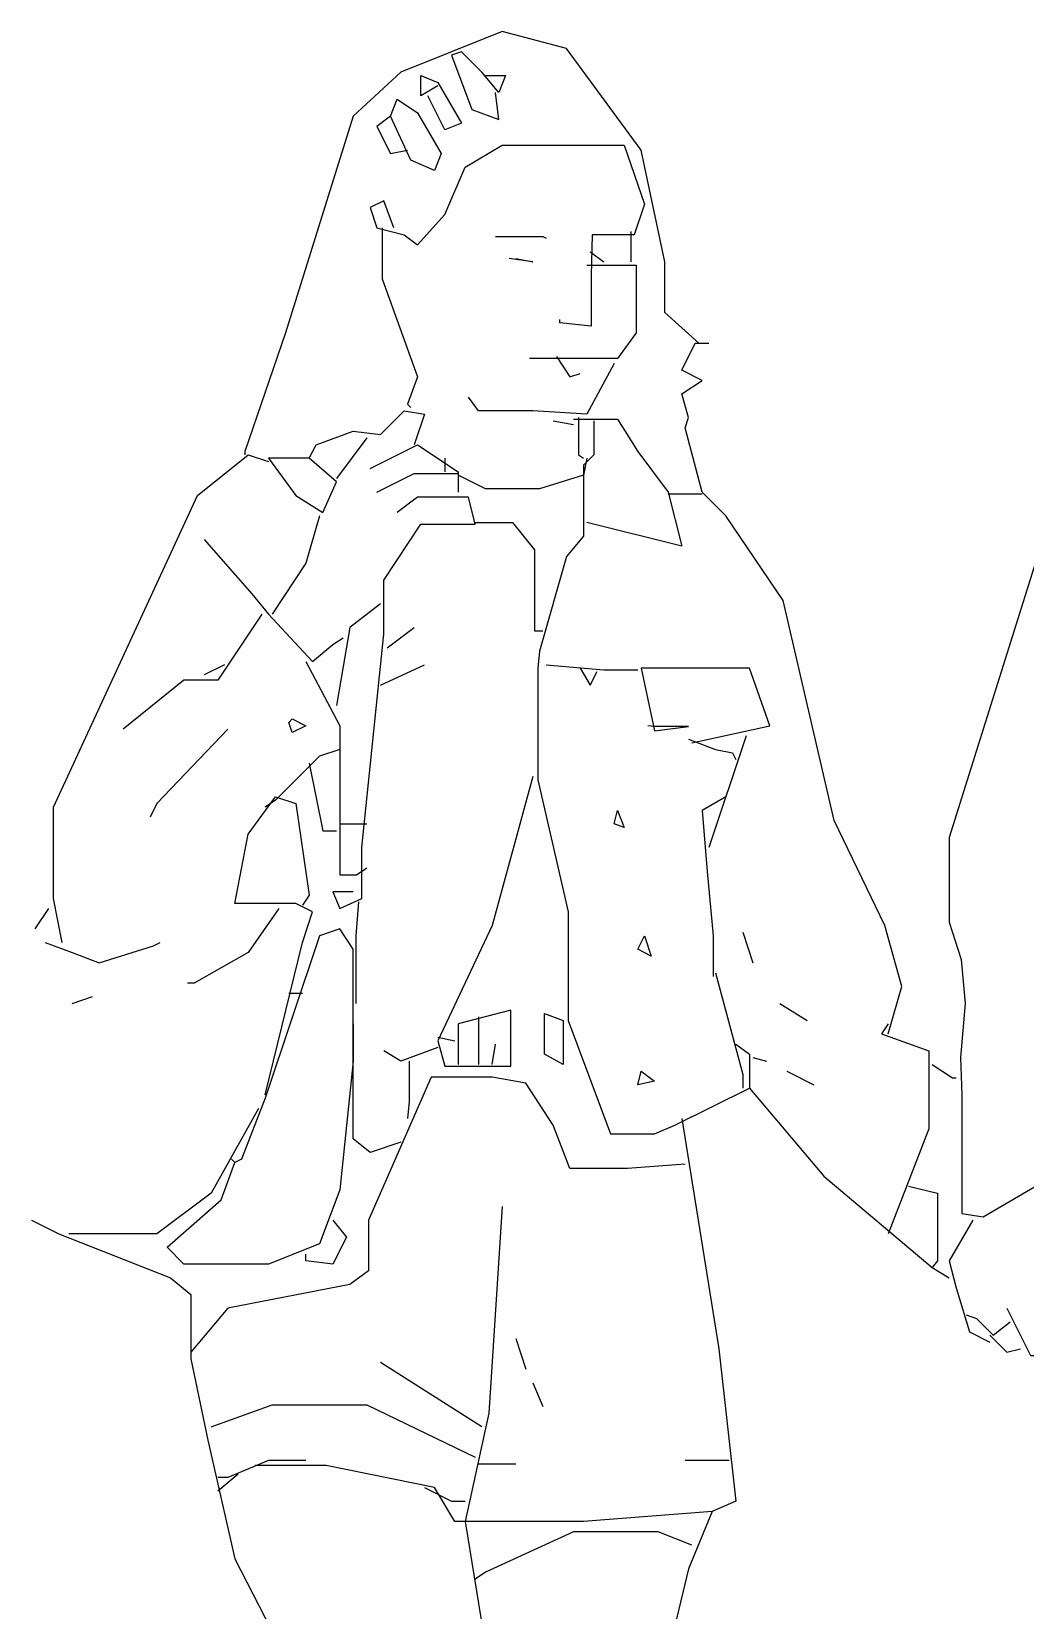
# Model space of a CAD drawing. Header units: millimetres. Extents: x 228.4 to 289.7, y 329.9 to 412.4.
# Drawn here: x 228.41 to 257.76, y 360.46 to 407.09 of the extents above; entities that cross this region are included whole.
import ezdxf

# ---------------------------------------------------------------- set-up
doc = ezdxf.new("R2010")
doc.units = ezdxf.units.MM
doc.layers.add('Standard', color=7, linetype='Continuous')

msp = doc.modelspace()

# ---------------------------------------------------------------- linework, layer by layer
at = {"layer": 'Standard', "linetype": 'Continuous'}
for points in [[(248.115, 397.889), (247.115, 398.789), (247.115, 400.289), (246.415, 403.589), (244.215, 406.589), (242.315, 407.089), (239.315, 405.889), (237.915, 404.589), (235.915, 398.188), (234.715, 394.688), (234.715, 394.589)], [(248.115, 397.889), (247.115, 398.789), (247.115, 400.289), (246.415, 403.589), (244.215, 406.589), (242.315, 407.089), (239.315, 405.889), (237.915, 404.589), (235.915, 398.188), (234.715, 394.688), (234.715, 394.589)], [(248.115, 397.889), (247.115, 398.789), (247.115, 400.289), (246.415, 403.589), (244.215, 406.589), (242.315, 407.089), (239.315, 405.889), (237.915, 404.589), (235.915, 398.188), (234.715, 394.688), (234.715, 394.589)], [(248.115, 397.889), (247.115, 398.789), (247.115, 400.289), (246.415, 403.589), (244.215, 406.589), (242.315, 407.089), (239.315, 405.889), (237.915, 404.589), (235.915, 398.188), (234.715, 394.688), (234.715, 394.589)], [(241.815, 405.789), (242.415, 405.789), (242.215, 405.289), (241.715, 405.889), (241.115, 406.489), (240.815, 406.389), (241.415, 404.789), (242.215, 404.489), (242.115, 405.289)], [(240.415, 405.489), (239.915, 405.188), (239.915, 405.789), (240.415, 405.589), (241.115, 404.389), (240.615, 404.188), (240.115, 405.188)], [(240.415, 405.489), (239.915, 405.188), (239.915, 405.789), (240.415, 405.589), (241.115, 404.389), (240.615, 404.188), (240.115, 405.188)], [(239.015, 404.589), (239.215, 405.089), (239.815, 404.688), (240.515, 403.489), (240.315, 402.989), (239.615, 403.289), (239.015, 404.589), (238.615, 404.289), (239.015, 403.489), (239.515, 403.589)], [(239.115, 401.289), (238.815, 402.089), (238.415, 401.889), (238.615, 401.289), (239.415, 401.089), (239.815, 400.789), (240.615, 401.688), (241.215, 403.089), (242.315, 403.739), (245.915, 403.739), (246.515, 401.989), (246.215, 401.089), (244.965, 401.089), (244.94, 399.889), (244.94, 398.389), (244.015, 398.489), (244.015, 398.589)], [(238.765, 401.289), (238.765, 399.789), (239.815, 396.889), (239.515, 396.089), (239.615, 395.989)], [(238.765, 401.289), (238.765, 399.789), (239.815, 396.889), (239.515, 396.089), (239.615, 395.989)], [(238.765, 401.289), (238.765, 399.789), (239.815, 396.889), (239.515, 396.089), (239.615, 395.989)], [(238.765, 401.289), (238.765, 399.789), (239.815, 396.889), (239.515, 396.089), (239.615, 395.989)], [(238.765, 401.289), (238.765, 399.789), (239.815, 396.889), (239.515, 396.089), (239.615, 395.989)], [(238.765, 401.289), (238.765, 399.789), (239.815, 396.889), (239.515, 396.089), (239.615, 395.989)], [(238.765, 401.289), (238.765, 399.789), (239.815, 396.889), (239.515, 396.089), (239.615, 395.989)], [(238.765, 401.289), (238.765, 399.789), (239.815, 396.889), (239.515, 396.089), (239.615, 395.989)], [(238.765, 401.289), (238.765, 399.789), (239.815, 396.889), (239.515, 396.089), (239.615, 395.989)], [(238.765, 401.289), (238.765, 399.789), (239.815, 396.889), (239.515, 396.089), (239.615, 395.989)], [(238.765, 401.289), (238.765, 399.789), (239.815, 396.889), (239.515, 396.089), (239.615, 395.989)], [(238.765, 401.289), (238.765, 399.789), (239.815, 396.889), (239.515, 396.089), (239.615, 395.989)], [(238.765, 401.289), (238.765, 399.789), (239.815, 396.889), (239.515, 396.089), (239.615, 395.989)], [(238.765, 401.289), (238.765, 399.789), (239.815, 396.889), (239.515, 396.089), (239.615, 395.989)], [(238.765, 401.289), (238.765, 399.789), (239.815, 396.889), (239.515, 396.089), (239.615, 395.989)], [(238.765, 401.289), (238.765, 399.789), (239.815, 396.889), (239.515, 396.089), (239.615, 395.989)], [(242.115, 401.039), (243.515, 401.039), (243.615, 400.989)], [(246.115, 401.188), (246.115, 400.289)], [(244.915, 400.589), (245.315, 400.289)], [(244.915, 400.589), (245.315, 400.289)], [(244.915, 400.589), (245.315, 400.289)], [(242.715, 400.389), (243.215, 400.289), (242.515, 400.389)], [(242.715, 400.389), (243.215, 400.289), (242.515, 400.389)], [(242.715, 400.389), (243.215, 400.289), (242.515, 400.389)], [(242.715, 400.389), (243.215, 400.289), (242.515, 400.389)], [(242.715, 400.389), (243.215, 400.289), (242.515, 400.389)], [(242.715, 400.389), (243.215, 400.289), (242.515, 400.389)], [(242.715, 400.389), (243.215, 400.289), (242.515, 400.389)], [(242.715, 400.389), (243.215, 400.289), (242.515, 400.389)], [(244.815, 400.188), (246.265, 400.188), (246.265, 398.188), (245.715, 397.438), (243.115, 397.438)], [(244.815, 400.188), (246.265, 400.188), (246.265, 398.188), (245.715, 397.438), (243.115, 397.438)], [(244.815, 400.188), (246.265, 400.188), (246.265, 398.188), (245.715, 397.438), (243.115, 397.438)], [(253.715, 377.489), (254.115, 378.889), (253.615, 380.688), (252.115, 383.789), (250.615, 390.289), (248.915, 392.789), (248.215, 393.489), (247.715, 395.389), (247.815, 395.688), (247.615, 396.389), (248.215, 396.789), (247.615, 397.089), (248.015, 397.889), (248.415, 397.889)], [(253.715, 377.489), (254.115, 378.889), (253.615, 380.688), (252.115, 383.789), (250.615, 390.289), (248.915, 392.789), (248.215, 393.489), (247.715, 395.389), (247.815, 395.688), (247.615, 396.389), (248.215, 396.789), (247.615, 397.089), (248.015, 397.889), (248.415, 397.889)], [(253.715, 377.489), (254.115, 378.889), (253.615, 380.688), (252.115, 383.789), (250.615, 390.289), (248.915, 392.789), (248.215, 393.489), (247.715, 395.389), (247.815, 395.688), (247.615, 396.389), (248.215, 396.789), (247.615, 397.089), (248.015, 397.889), (248.415, 397.889)], [(260.015, 397.889), (259.315, 397.089), (258.815, 393.789), (255.515, 383.289), (255.515, 380.789), (255.865, 379.688), (255.99, 378.389), (255.852, 376.789), (255.883, 375.688), (255.883, 372.188), (256.515, 372.089), (258.315, 373.139), (259.815, 373.139)], [(260.015, 397.889), (259.315, 397.089), (258.815, 393.789), (255.515, 383.289), (255.515, 380.789), (255.865, 379.688), (255.99, 378.389), (255.852, 376.789), (255.883, 375.688), (255.883, 372.188), (256.515, 372.089), (258.315, 373.139), (259.815, 373.139)], [(245.615, 397.289), (244.815, 395.789), (243.215, 395.889), (241.615, 395.889), (241.315, 396.289)], [(243.915, 397.489), (244.315, 396.889), (244.615, 396.989)], [(243.915, 397.489), (244.315, 396.889), (244.615, 396.989)], [(243.915, 397.489), (244.315, 396.889), (244.615, 396.989)], [(243.915, 397.489), (244.315, 396.889), (244.615, 396.989)], [(236.615, 394.489), (236.815, 394.889), (237.915, 395.289), (238.715, 395.188), (239.415, 395.889), (240.015, 395.789), (239.715, 394.889)], [(245.015, 395.589), (245.015, 394.589), (244.715, 394.289), (244.715, 392.188), (244.215, 391.589), (243.415, 388.789), (243.365, 388.289), (243.365, 384.989), (244.265, 381.089), (244.265, 377.889), (245.515, 374.539), (246.815, 374.539), (247.415, 374.789), (249.615, 375.889), (251.815, 373.289), (255.015, 370.589), (255.515, 370.289)], [(245.015, 395.589), (245.015, 394.589), (244.715, 394.289), (244.715, 392.188), (244.215, 391.589), (243.415, 388.789), (243.365, 388.289), (243.365, 384.989), (244.265, 381.089), (244.265, 377.889), (245.515, 374.539), (246.815, 374.539), (247.415, 374.789), (249.615, 375.889), (251.815, 373.289), (255.015, 370.589), (255.515, 370.289)], [(243.815, 395.589), (244.415, 395.489)], [(243.815, 395.589), (244.415, 395.489)], [(244.415, 395.639), (245.715, 395.639), (246.315, 394.688), (247.215, 393.489), (247.615, 391.889), (244.815, 392.589)], [(244.565, 395.688), (244.565, 394.589), (244.715, 394.489)], [(244.565, 395.688), (244.565, 394.589), (244.715, 394.489)], [(238.315, 395.089), (237.415, 393.889)], [(238.315, 395.089), (237.415, 393.889)], [(238.315, 395.089), (237.415, 393.889)], [(229.315, 380.188), (229.065, 381.489), (229.065, 384.188), (233.315, 393.389), (234.815, 394.589), (235.415, 394.389)], [(229.315, 380.188), (229.065, 381.489), (229.065, 384.188), (233.315, 393.389), (234.815, 394.589), (235.415, 394.389)], [(229.315, 380.188), (229.065, 381.489), (229.065, 384.188), (233.315, 393.389), (234.815, 394.589), (235.415, 394.389)], [(229.315, 380.188), (229.065, 381.489), (229.065, 384.188), (233.315, 393.389), (234.815, 394.589), (235.415, 394.389)], [(236.615, 394.489), (235.415, 394.489), (236.215, 393.389), (237.015, 392.889), (237.415, 393.789), (236.615, 394.489)], [(238.415, 394.188), (239.815, 394.889), (241.015, 394.089), (241.015, 393.489)], [(238.415, 394.188), (239.815, 394.889), (241.015, 394.089), (241.015, 393.489)], [(238.415, 394.188), (239.815, 394.889), (241.015, 394.089), (241.015, 393.489)], [(238.415, 394.188), (239.815, 394.889), (241.015, 394.089), (241.015, 393.489)], [(238.415, 394.188), (239.815, 394.889), (241.015, 394.089), (241.015, 393.489)], [(238.415, 394.188), (239.815, 394.889), (241.015, 394.089), (241.015, 393.489)], [(238.415, 394.188), (239.815, 394.889), (241.015, 394.089), (241.015, 393.489)], [(238.415, 394.188), (239.815, 394.889), (241.015, 394.089), (241.015, 393.489)], [(238.415, 394.188), (239.815, 394.889), (241.015, 394.089), (241.015, 393.489)], [(238.415, 394.188), (239.815, 394.889), (241.015, 394.089), (241.015, 393.489)], [(240.615, 394.489), (240.615, 394.089)], [(240.615, 394.489), (240.615, 394.089)], [(240.615, 394.489), (240.615, 394.089)], [(240.615, 394.489), (240.615, 394.089)], [(240.615, 394.489), (240.615, 394.089)], [(240.615, 394.489), (240.615, 394.089)], [(240.615, 394.489), (240.615, 394.089)], [(240.615, 394.489), (240.615, 394.089)], [(240.615, 394.489), (240.615, 394.089)], [(244.815, 394.489), (244.715, 393.989), (243.415, 393.589), (241.815, 393.589), (241.015, 393.989)], [(238.615, 393.489), (239.715, 394.039), (241.015, 394.039)], [(238.615, 393.489), (239.715, 394.039), (241.015, 394.039)], [(238.615, 393.489), (239.715, 394.039), (241.015, 394.039)], [(238.615, 393.489), (239.715, 394.039), (241.015, 394.039)], [(238.615, 393.489), (239.715, 394.039), (241.015, 394.039)], [(238.615, 393.489), (239.715, 394.039), (241.015, 394.039)], [(238.615, 393.489), (239.715, 394.039), (241.015, 394.039)], [(238.615, 393.489), (239.715, 394.039), (241.015, 394.039)], [(237.915, 381.688), (237.315, 381.688), (237.515, 381.188), (238.165, 381.489), (238.165, 382.989), (238.815, 389.289), (238.815, 390.889), (239.915, 392.539), (241.515, 392.539), (241.315, 393.339), (239.815, 393.339), (239.215, 392.889)], [(237.915, 381.688), (237.315, 381.688), (237.515, 381.188), (238.165, 381.489), (238.165, 382.989), (238.815, 389.289), (238.815, 390.889), (239.915, 392.539), (241.515, 392.539), (241.315, 393.339), (239.815, 393.339), (239.215, 392.889)], [(237.915, 381.688), (237.315, 381.688), (237.515, 381.188), (238.165, 381.489), (238.165, 382.989), (238.815, 389.289), (238.815, 390.889), (239.915, 392.539), (241.515, 392.539), (241.315, 393.339), (239.815, 393.339), (239.215, 392.889)], [(237.915, 381.688), (237.315, 381.688), (237.515, 381.188), (238.165, 381.489), (238.165, 382.989), (238.815, 389.289), (238.815, 390.889), (239.915, 392.539), (241.515, 392.539), (241.315, 393.339), (239.815, 393.339), (239.215, 392.889)], [(237.915, 381.688), (237.315, 381.688), (237.515, 381.188), (238.165, 381.489), (238.165, 382.989), (238.815, 389.289), (238.815, 390.889), (239.915, 392.539), (241.515, 392.539), (241.315, 393.339), (239.815, 393.339), (239.215, 392.889)], [(237.915, 381.688), (237.315, 381.688), (237.515, 381.188), (238.165, 381.489), (238.165, 382.989), (238.815, 389.289), (238.815, 390.889), (239.915, 392.539), (241.515, 392.539), (241.315, 393.339), (239.815, 393.339), (239.215, 392.889)], [(237.915, 381.688), (237.315, 381.688), (237.515, 381.188), (238.165, 381.489), (238.165, 382.989), (238.815, 389.289), (238.815, 390.889), (239.915, 392.539), (241.515, 392.539), (241.315, 393.339), (239.815, 393.339), (239.215, 392.889)], [(237.915, 381.688), (237.315, 381.688), (237.515, 381.188), (238.165, 381.489), (238.165, 382.989), (238.815, 389.289), (238.815, 390.889), (239.915, 392.539), (241.515, 392.539), (241.315, 393.339), (239.815, 393.339), (239.215, 392.889)], [(247.215, 393.438), (248.215, 393.438)], [(247.215, 393.438), (248.215, 393.438)], [(247.215, 393.438), (248.215, 393.438)], [(247.215, 393.438), (248.215, 393.438)], [(247.215, 393.438), (248.215, 393.438)], [(247.215, 393.438), (248.215, 393.438)], [(247.215, 393.438), (248.215, 393.438)], [(247.215, 393.438), (248.215, 393.438)], [(247.215, 393.438), (248.215, 393.438)], [(247.215, 393.438), (248.215, 393.438)], [(247.215, 393.438), (248.215, 393.438)], [(236.915, 392.789), (236.515, 391.389), (235.515, 389.889)], [(236.915, 392.789), (236.515, 391.389), (235.515, 389.889)], [(241.515, 392.589), (242.615, 392.589), (243.265, 391.789), (243.265, 389.389), (243.515, 389.389)], [(241.515, 392.589), (242.615, 392.589), (243.265, 391.789), (243.265, 389.389), (243.515, 389.389)], [(241.515, 392.589), (242.615, 392.589), (243.265, 391.789), (243.265, 389.389), (243.515, 389.389)], [(241.515, 392.589), (242.615, 392.589), (243.265, 391.789), (243.265, 389.389), (243.515, 389.389)], [(233.515, 392.089), (234.915, 390.489), (235.415, 389.889), (236.715, 388.489), (237.315, 388.989), (237.615, 389.188)], [(233.515, 392.089), (234.915, 390.489), (235.415, 389.889), (236.715, 388.489), (237.315, 388.989), (237.615, 389.188)], [(233.515, 392.089), (234.915, 390.489), (235.415, 389.889), (236.715, 388.489), (237.315, 388.989), (237.615, 389.188)], [(233.515, 392.089), (234.915, 390.489), (235.415, 389.889), (236.715, 388.489), (237.315, 388.989), (237.615, 389.188)], [(235.215, 389.889), (233.915, 387.938), (232.915, 387.938), (231.115, 386.489)], [(238.715, 390.188), (237.815, 389.489), (237.415, 387.188)], [(238.715, 390.188), (237.815, 389.489), (237.415, 387.188)], [(238.715, 390.188), (237.815, 389.489), (237.415, 387.188)], [(238.715, 390.188), (237.815, 389.489), (237.415, 387.188)], [(238.915, 388.889), (239.715, 389.489)], [(238.915, 388.889), (239.715, 389.489)], [(238.915, 388.889), (239.715, 389.489)], [(238.915, 388.889), (239.715, 389.489)], [(238.915, 388.889), (239.715, 389.489)], [(238.915, 388.889), (239.715, 389.489)], [(238.915, 388.889), (239.715, 389.489)], [(236.515, 388.489), (237.515, 386.589), (237.515, 382.188), (238.015, 382.188), (238.315, 382.389)], [(236.515, 388.489), (237.515, 386.589), (237.515, 382.188), (238.015, 382.188), (238.315, 382.389)], [(236.515, 388.489), (237.515, 386.589), (237.515, 382.188), (238.015, 382.188), (238.315, 382.389)], [(236.515, 388.489), (237.515, 386.589), (237.515, 382.188), (238.015, 382.188), (238.315, 382.389)], [(234.115, 388.389), (233.515, 388.089)], [(234.115, 388.389), (233.515, 388.089)], [(234.115, 388.389), (233.515, 388.089)], [(238.715, 387.789), (240.015, 388.389)], [(238.715, 387.789), (240.015, 388.389)], [(238.715, 387.789), (240.015, 388.389)], [(238.715, 387.789), (240.015, 388.389)], [(243.615, 388.389), (245.315, 388.239), (246.315, 388.239)], [(244.615, 388.289), (244.915, 387.789), (245.115, 388.188)], [(244.615, 388.289), (244.915, 387.789), (245.115, 388.188)], [(247.915, 386.089), (250.215, 386.589), (249.615, 388.289), (246.415, 388.289), (246.815, 386.438), (247.815, 386.563), (246.815, 386.563), (246.615, 386.589)], [(247.915, 386.089), (250.215, 386.589), (249.615, 388.289), (246.415, 388.289), (246.815, 386.438), (247.815, 386.563), (246.815, 386.563), (246.615, 386.589)], [(236.115, 386.789), (236.515, 386.589), (236.115, 386.389), (236.015, 386.688), (236.115, 386.789)], [(236.115, 386.789), (236.515, 386.589), (236.115, 386.389), (236.015, 386.688), (236.115, 386.789)], [(234.215, 386.489), (232.115, 384.289), (231.915, 383.889)], [(234.215, 386.489), (232.115, 384.289), (231.915, 383.889)], [(234.215, 386.489), (232.115, 384.289), (231.915, 383.889)], [(234.215, 386.489), (232.115, 384.289), (231.915, 383.889)], [(234.215, 386.489), (232.115, 384.289), (231.915, 383.889)], [(234.215, 386.489), (232.115, 384.289), (231.915, 383.889)], [(247.815, 386.188), (248.615, 385.889), (249.115, 385.789), (249.215, 385.589)], [(247.815, 386.188), (248.615, 385.889), (249.115, 385.789), (249.215, 385.589)], [(247.815, 386.188), (248.615, 385.889), (249.115, 385.789), (249.215, 385.589)], [(247.815, 386.188), (248.615, 385.889), (249.115, 385.789), (249.215, 385.589)], [(247.815, 386.188), (248.615, 385.889), (249.115, 385.789), (249.215, 385.589)], [(247.815, 386.188), (248.615, 385.889), (249.115, 385.789), (249.215, 385.589)], [(249.515, 386.289), (248.415, 382.989)], [(237.515, 385.889), (236.915, 385.688), (235.615, 384.389), (235.315, 384.188)], [(236.615, 385.489), (237.015, 383.489), (237.415, 383.489)], [(236.615, 385.489), (237.015, 383.489), (237.415, 383.489)], [(236.615, 385.489), (237.015, 383.489), (237.415, 383.489)], [(236.615, 385.489), (237.015, 383.489), (237.415, 383.489)], [(236.615, 385.489), (237.015, 383.489), (237.415, 383.489)], [(236.615, 385.489), (237.015, 383.489), (237.415, 383.489)], [(236.615, 385.489), (237.015, 383.489), (237.415, 383.489)], [(236.615, 385.489), (237.015, 383.489), (237.415, 383.489)], [(236.615, 385.489), (237.015, 383.489), (237.415, 383.489)], [(236.615, 385.489), (237.015, 383.489), (237.415, 383.489)], [(243.215, 385.089), (242.015, 380.688), (240.415, 377.289), (240.615, 376.539), (242.565, 376.539), (242.565, 378.188), (241.015, 377.789), (241.015, 376.589)], [(243.215, 385.089), (242.015, 380.688), (240.415, 377.289), (240.615, 376.539), (242.565, 376.539), (242.565, 378.188), (241.015, 377.789), (241.015, 376.589)], [(243.215, 385.089), (242.015, 380.688), (240.415, 377.289), (240.615, 376.539), (242.565, 376.539), (242.565, 378.188), (241.015, 377.789), (241.015, 376.589)], [(235.315, 375.688), (236.415, 380.188), (236.715, 381.089), (236.215, 381.339), (234.415, 381.339), (234.815, 383.389), (235.615, 384.489), (236.215, 384.289), (236.615, 381.589), (236.415, 381.289)], [(235.315, 375.688), (236.415, 380.188), (236.715, 381.089), (236.215, 381.339), (234.415, 381.339), (234.815, 383.389), (235.615, 384.489), (236.215, 384.289), (236.615, 381.589), (236.415, 381.289)], [(235.315, 375.688), (236.415, 380.188), (236.715, 381.089), (236.215, 381.339), (234.415, 381.339), (234.815, 383.389), (235.615, 384.489), (236.215, 384.289), (236.615, 381.589), (236.415, 381.289)], [(235.315, 375.688), (236.415, 380.188), (236.715, 381.089), (236.215, 381.339), (234.415, 381.339), (234.815, 383.389), (235.615, 384.489), (236.215, 384.289), (236.615, 381.589), (236.415, 381.289)], [(235.315, 375.688), (236.415, 380.188), (236.715, 381.089), (236.215, 381.339), (234.415, 381.339), (234.815, 383.389), (235.615, 384.489), (236.215, 384.289), (236.615, 381.589), (236.415, 381.289)], [(248.915, 384.489), (248.215, 384.089), (248.365, 382.289), (248.54, 380.389), (248.54, 379.188)], [(248.915, 384.489), (248.215, 384.089), (248.365, 382.289), (248.54, 380.389), (248.54, 379.188)], [(248.915, 384.489), (248.215, 384.089), (248.365, 382.289), (248.54, 380.389), (248.54, 379.188)], [(245.715, 384.089), (245.915, 383.589), (245.615, 383.688), (245.715, 384.089)], [(237.515, 383.688), (238.315, 383.688)], [(237.515, 383.688), (238.315, 383.688)], [(228.915, 381.188), (228.515, 380.589)], [(228.915, 381.188), (228.515, 380.589)], [(235.715, 381.188), (234.815, 379.889), (233.215, 378.989), (233.015, 378.989)], [(238.065, 381.389), (237.99, 380.389), (237.99, 378.389)], [(238.065, 381.389), (237.99, 380.389), (237.99, 378.389)], [(238.065, 381.389), (237.99, 380.389), (237.99, 378.389)], [(238.065, 381.389), (237.99, 380.389), (237.99, 378.389)], [(238.065, 381.389), (237.99, 380.389), (237.99, 378.389)], [(238.065, 381.389), (237.99, 380.389), (237.99, 378.389)], [(238.065, 381.389), (237.99, 380.389), (237.99, 378.389)], [(238.065, 381.389), (237.99, 380.389), (237.99, 378.389)], [(238.065, 381.389), (237.99, 380.389), (237.99, 378.389)], [(238.065, 381.389), (237.99, 380.389), (237.99, 378.389)], [(238.065, 381.389), (237.99, 380.389), (237.99, 378.389)], [(239.315, 374.289), (238.415, 373.989), (237.915, 374.389), (237.915, 379.989), (237.515, 380.589), (236.915, 380.389), (235.315, 375.589), (234.615, 373.789), (234.415, 373.688)], [(239.315, 374.289), (238.415, 373.989), (237.915, 374.389), (237.915, 379.989), (237.515, 380.589), (236.915, 380.389), (235.315, 375.589), (234.615, 373.789), (234.415, 373.688)], [(239.315, 374.289), (238.415, 373.989), (237.915, 374.389), (237.915, 379.989), (237.515, 380.589), (236.915, 380.389), (235.315, 375.589), (234.615, 373.789), (234.415, 373.688)], [(239.315, 374.289), (238.415, 373.989), (237.915, 374.389), (237.915, 379.989), (237.515, 380.589), (236.915, 380.389), (235.315, 375.589), (234.615, 373.789), (234.415, 373.688)], [(239.315, 374.289), (238.415, 373.989), (237.915, 374.389), (237.915, 379.989), (237.515, 380.589), (236.915, 380.389), (235.315, 375.589), (234.615, 373.789), (234.415, 373.688)], [(249.415, 380.489), (249.715, 379.589)], [(228.815, 380.188), (229.615, 379.889), (230.415, 379.589), (232.015, 380.089), (232.215, 380.188)], [(228.815, 380.188), (229.615, 379.889), (230.415, 379.589), (232.015, 380.089), (232.215, 380.188)], [(228.815, 380.188), (229.615, 379.889), (230.415, 379.589), (232.015, 380.089), (232.215, 380.188)], [(246.515, 380.389), (246.715, 379.789), (246.315, 379.989), (246.515, 380.389)], [(246.515, 380.389), (246.715, 379.789), (246.315, 379.989), (246.515, 380.389)], [(246.515, 380.389), (246.715, 379.789), (246.315, 379.989), (246.515, 380.389)], [(246.515, 380.389), (246.715, 379.789), (246.315, 379.989), (246.515, 380.389)], [(246.515, 380.389), (246.715, 379.789), (246.315, 379.989), (246.515, 380.389)], [(246.515, 380.389), (246.715, 379.789), (246.315, 379.989), (246.515, 380.389)], [(246.515, 380.389), (246.715, 379.789), (246.315, 379.989), (246.515, 380.389)], [(246.515, 380.389), (246.715, 379.789), (246.315, 379.989), (246.515, 380.389)], [(246.515, 380.389), (246.715, 379.789), (246.315, 379.989), (246.515, 380.389)], [(246.515, 380.389), (246.715, 379.789), (246.315, 379.989), (246.515, 380.389)], [(246.515, 380.389), (246.715, 379.789), (246.315, 379.989), (246.515, 380.389)], [(246.515, 380.389), (246.715, 379.789), (246.315, 379.989), (246.515, 380.389)], [(246.515, 380.389), (246.715, 379.789), (246.315, 379.989), (246.515, 380.389)], [(248.615, 379.289), (249.415, 376.289), (249.415, 375.889)], [(248.615, 379.289), (249.415, 376.289), (249.415, 375.889)], [(248.615, 379.289), (249.415, 376.289), (249.415, 375.889)], [(248.615, 379.289), (249.415, 376.289), (249.415, 375.889)], [(248.615, 379.289), (249.415, 376.289), (249.415, 375.889)], [(248.615, 379.289), (249.415, 376.289), (249.415, 375.889)], [(248.615, 379.289), (249.415, 376.289), (249.415, 375.889)], [(248.615, 379.289), (249.415, 376.289), (249.415, 375.889)], [(248.615, 379.289), (249.415, 376.289), (249.415, 375.889)], [(248.615, 379.289), (249.415, 376.289), (249.415, 375.889)], [(248.615, 379.289), (249.415, 376.289), (249.415, 375.889)], [(248.615, 379.289), (249.415, 376.289), (249.415, 375.889)], [(236.015, 378.688), (236.415, 378.688)], [(236.015, 378.688), (236.415, 378.688)], [(236.015, 378.688), (236.415, 378.688)], [(236.015, 378.688), (236.415, 378.688)], [(236.015, 378.688), (236.415, 378.688)], [(236.015, 378.688), (236.415, 378.688)], [(236.015, 378.688), (236.415, 378.688)], [(236.015, 378.688), (236.415, 378.688)], [(236.015, 378.688), (236.415, 378.688)], [(236.015, 378.688), (236.415, 378.688)], [(236.015, 378.688), (236.415, 378.688)], [(236.015, 378.688), (236.415, 378.688)], [(236.015, 378.688), (236.415, 378.688)], [(236.015, 378.688), (236.415, 378.688)], [(236.015, 378.688), (236.415, 378.688)], [(229.615, 378.389), (230.215, 378.589)], [(229.615, 378.389), (230.215, 378.589)], [(250.515, 378.389), (251.315, 377.889)], [(250.515, 378.389), (251.315, 377.889)], [(250.515, 378.389), (251.315, 377.889)], [(250.515, 378.389), (251.315, 377.889)], [(250.515, 378.389), (251.315, 377.889)], [(250.515, 378.389), (251.315, 377.889)], [(250.515, 378.389), (251.315, 377.889)], [(237.915, 377.789), (237.915, 376.688), (237.515, 372.889), (236.915, 371.289), (235.415, 370.688), (232.915, 370.688), (232.415, 371.188), (234.015, 372.589), (234.415, 373.688), (234.315, 373.789)], [(237.915, 377.789), (237.915, 376.688), (237.515, 372.889), (236.915, 371.289), (235.415, 370.688), (232.915, 370.688), (232.415, 371.188), (234.015, 372.589), (234.415, 373.688), (234.315, 373.789)], [(237.915, 377.789), (237.915, 376.688), (237.515, 372.889), (236.915, 371.289), (235.415, 370.688), (232.915, 370.688), (232.415, 371.188), (234.015, 372.589), (234.415, 373.688), (234.315, 373.789)], [(237.915, 377.789), (237.915, 376.688), (237.515, 372.889), (236.915, 371.289), (235.415, 370.688), (232.915, 370.688), (232.415, 371.188), (234.015, 372.589), (234.415, 373.688), (234.315, 373.789)], [(237.915, 377.789), (237.915, 376.688), (237.515, 372.889), (236.915, 371.289), (235.415, 370.688), (232.915, 370.688), (232.415, 371.188), (234.015, 372.589), (234.415, 373.688), (234.315, 373.789)], [(241.615, 377.989), (241.615, 376.589)], [(243.565, 378.089), (244.115, 377.889), (244.115, 376.589), (243.565, 376.889), (243.565, 378.089)], [(253.715, 377.789), (253.515, 377.489), (254.915, 376.989), (254.915, 374.688), (253.715, 371.589)], [(253.715, 377.789), (253.515, 377.489), (254.915, 376.989), (254.915, 374.688), (253.715, 371.589)], [(253.715, 377.789), (253.515, 377.489), (254.915, 376.989), (254.915, 374.688), (253.715, 371.589)], [(240.415, 377.389), (240.915, 377.289)], [(240.415, 377.389), (240.915, 377.289)], [(240.415, 377.389), (240.915, 377.289)], [(240.415, 377.389), (240.915, 377.289)], [(240.415, 377.389), (240.915, 377.289)], [(240.415, 377.389), (240.915, 377.289)], [(240.415, 377.389), (240.915, 377.289)], [(240.415, 377.389), (240.915, 377.289)], [(240.415, 377.389), (240.915, 377.289)], [(240.415, 377.389), (240.915, 377.289)], [(240.415, 377.389), (240.915, 377.289)], [(240.415, 377.389), (240.915, 377.289)], [(240.415, 377.389), (240.915, 377.289)], [(240.415, 377.389), (240.915, 377.289)], [(240.415, 377.389), (240.915, 377.289)], [(240.415, 377.389), (240.915, 377.289)], [(240.415, 377.389), (240.915, 377.289)], [(240.415, 377.389), (240.915, 377.289)], [(240.415, 377.089), (239.315, 376.688), (238.815, 376.989)], [(240.415, 377.089), (239.315, 376.688), (238.815, 376.989)], [(240.415, 377.089), (239.315, 376.688), (238.815, 376.989)], [(242.015, 376.589), (242.115, 377.188)], [(242.015, 376.589), (242.115, 377.188)], [(242.015, 376.589), (242.115, 377.188)], [(242.015, 376.589), (242.115, 377.188)], [(249.215, 377.188), (249.615, 376.889), (249.615, 375.889)], [(249.215, 377.188), (249.615, 376.889), (249.615, 375.889)], [(249.215, 377.188), (249.615, 376.889), (249.615, 375.889)], [(249.215, 377.188), (249.615, 376.889), (249.615, 375.889)], [(249.215, 377.188), (249.615, 376.889), (249.615, 375.889)], [(249.215, 377.188), (249.615, 376.889), (249.615, 375.889)], [(249.215, 377.188), (249.615, 376.889), (249.615, 375.889)], [(249.215, 377.188), (249.615, 376.889), (249.615, 375.889)], [(249.215, 377.188), (249.615, 376.889), (249.615, 375.889)], [(249.215, 377.188), (249.615, 376.889), (249.615, 375.889)], [(249.715, 376.789), (250.115, 376.688)], [(249.715, 376.789), (250.115, 376.688)], [(249.715, 376.789), (250.115, 376.688)], [(249.715, 376.789), (250.115, 376.688)], [(249.715, 376.789), (250.115, 376.688)], [(249.715, 376.789), (250.115, 376.688)], [(249.715, 376.789), (250.115, 376.688)], [(249.715, 376.789), (250.115, 376.688)], [(239.565, 376.688), (239.565, 375.489), (239.515, 374.989)], [(239.565, 376.688), (239.565, 375.489), (239.515, 374.989)], [(239.565, 376.688), (239.565, 375.489), (239.515, 374.989)], [(239.565, 376.688), (239.565, 375.489), (239.515, 374.989)], [(246.415, 376.389), (246.815, 376.089), (246.315, 375.989), (246.415, 376.389)], [(246.415, 376.389), (246.815, 376.089), (246.315, 375.989), (246.415, 376.389)], [(246.415, 376.389), (246.815, 376.089), (246.315, 375.989), (246.415, 376.389)], [(246.415, 376.389), (246.815, 376.089), (246.315, 375.989), (246.415, 376.389)], [(246.415, 376.389), (246.815, 376.089), (246.315, 375.989), (246.415, 376.389)], [(246.415, 376.389), (246.815, 376.089), (246.315, 375.989), (246.415, 376.389)], [(250.715, 376.389), (251.515, 375.989)], [(250.715, 376.389), (251.515, 375.989)], [(250.715, 376.389), (251.515, 375.989)], [(255.015, 376.589), (255.615, 376.188), (255.715, 376.188)], [(247.715, 373.639), (246.015, 373.514), (244.315, 373.514), (243.815, 374.789), (243.015, 376.039), (242.015, 376.214), (240.215, 376.214), (238.365, 371.989), (238.365, 370.489), (237.815, 370.089), (234.215, 369.389), (233.115, 368.089)], [(247.715, 373.639), (246.015, 373.514), (244.315, 373.514), (243.815, 374.789), (243.015, 376.039), (242.015, 376.214), (240.215, 376.214), (238.365, 371.989), (238.365, 370.489), (237.815, 370.089), (234.215, 369.389), (233.115, 368.089)], [(247.715, 373.639), (246.015, 373.514), (244.315, 373.514), (243.815, 374.789), (243.015, 376.039), (242.015, 376.214), (240.215, 376.214), (238.365, 371.989), (238.365, 370.489), (237.815, 370.089), (234.215, 369.389), (233.115, 368.089)], [(247.715, 373.639), (246.015, 373.514), (244.315, 373.514), (243.815, 374.789), (243.015, 376.039), (242.015, 376.214), (240.215, 376.214), (238.365, 371.989), (238.365, 370.489), (237.815, 370.089), (234.215, 369.389), (233.115, 368.089)], [(247.715, 373.639), (246.015, 373.514), (244.315, 373.514), (243.815, 374.789), (243.015, 376.039), (242.015, 376.214), (240.215, 376.214), (238.365, 371.989), (238.365, 370.489), (237.815, 370.089), (234.215, 369.389), (233.115, 368.089)], [(235.115, 375.289), (233.715, 372.789), (232.115, 371.589), (229.515, 371.589)], [(235.115, 375.289), (233.715, 372.789), (232.115, 371.589), (229.515, 371.589)], [(235.115, 375.289), (233.715, 372.789), (232.115, 371.589), (229.515, 371.589)], [(247.615, 374.989), (248.715, 368.188), (249.215, 363.688), (248.515, 363.389), (244.715, 363.089), (240.915, 363.089), (240.315, 364.089), (237.115, 364.739), (235.015, 364.739)], [(247.615, 374.989), (248.715, 368.188), (249.215, 363.688), (248.515, 363.389), (244.715, 363.089), (240.915, 363.089), (240.315, 364.089), (237.115, 364.739), (235.015, 364.739)], [(247.615, 374.989), (248.715, 368.188), (249.215, 363.688), (248.515, 363.389), (244.715, 363.089), (240.915, 363.089), (240.315, 364.089), (237.115, 364.739), (235.015, 364.739)], [(247.615, 374.989), (248.715, 368.188), (249.215, 363.688), (248.515, 363.389), (244.715, 363.089), (240.915, 363.089), (240.315, 364.089), (237.115, 364.739), (235.015, 364.739)], [(254.315, 372.989), (255.165, 372.789), (255.165, 370.789), (255.015, 370.589)], [(254.315, 372.989), (255.165, 372.789), (255.165, 370.789), (255.015, 370.589)], [(242.315, 372.389), (241.915, 366.289), (241.215, 363.089), (242.815, 353.289), (242.215, 348.389), (242.415, 348.089)], [(242.315, 372.389), (241.915, 366.289), (241.215, 363.089), (242.815, 353.289), (242.215, 348.389), (242.415, 348.089)], [(242.315, 372.389), (241.915, 366.289), (241.215, 363.089), (242.815, 353.289), (242.215, 348.389), (242.415, 348.089)], [(242.315, 372.389), (241.915, 366.289), (241.215, 363.089), (242.815, 353.289), (242.215, 348.389), (242.415, 348.089)], [(228.415, 371.989), (229.215, 371.589), (232.515, 370.289), (233.115, 369.789), (233.115, 367.889), (233.615, 365.489), (234.415, 361.989), (238.165, 354.688), (238.165, 350.589), (237.565, 348.989), (237.565, 344.889), (238.965, 335.989), (238.965, 332.188), (239.715, 329.938), (241.715, 330.063), (242.665, 330.063), (242.665, 331.989), (241.815, 335.489), (242.165, 342.489), (242.165, 348.089), (241.315, 348.389), (239.315, 347.989), (237.515, 348.489)], [(228.415, 371.989), (229.215, 371.589), (232.515, 370.289), (233.115, 369.789), (233.115, 367.889), (233.615, 365.489), (234.415, 361.989), (238.165, 354.688), (238.165, 350.589), (237.565, 348.989), (237.565, 344.889), (238.965, 335.989), (238.965, 332.188), (239.715, 329.938), (241.715, 330.063), (242.665, 330.063), (242.665, 331.989), (241.815, 335.489), (242.165, 342.489), (242.165, 348.089), (241.315, 348.389), (239.315, 347.989), (237.515, 348.489)], [(237.315, 371.989), (237.715, 371.489), (237.315, 370.688), (236.515, 370.789), (236.515, 370.989)], [(256.215, 371.989), (255.515, 370.789), (255.715, 369.989), (256.115, 368.688), (256.715, 368.389)], [(256.215, 371.989), (255.515, 370.789), (255.715, 369.989), (256.115, 368.688), (256.715, 368.389)], [(256.215, 371.989), (255.515, 370.789), (255.715, 369.989), (256.115, 368.688), (256.715, 368.389)], [(256.215, 371.989), (255.515, 370.789), (255.715, 369.989), (256.115, 368.688), (256.715, 368.389)], [(256.215, 371.989), (255.515, 370.789), (255.715, 369.989), (256.115, 368.688), (256.715, 368.389)], [(256.215, 371.989), (255.515, 370.789), (255.715, 369.989), (256.115, 368.688), (256.715, 368.389)], [(256.215, 371.989), (255.515, 370.789), (255.715, 369.989), (256.115, 368.688), (256.715, 368.389)], [(256.215, 371.989), (255.515, 370.789), (255.715, 369.989), (256.115, 368.688), (256.715, 368.389)], [(256.215, 371.989), (255.515, 370.789), (255.715, 369.989), (256.115, 368.688), (256.715, 368.389)], [(256.215, 371.989), (255.515, 370.789), (255.715, 369.989), (256.115, 368.688), (256.715, 368.389)], [(256.215, 371.989), (255.515, 370.789), (255.715, 369.989), (256.115, 368.688), (256.715, 368.389)], [(256.215, 371.989), (255.515, 370.789), (255.715, 369.989), (256.115, 368.688), (256.715, 368.389)], [(256.215, 371.989), (255.515, 370.789), (255.715, 369.989), (256.115, 368.688), (256.715, 368.389)], [(257.215, 369.389), (257.915, 367.989), (258.215, 367.989)], [(256.015, 369.188), (256.315, 369.089), (256.815, 368.589), (257.315, 368.989)], [(256.015, 369.188), (256.315, 369.089), (256.815, 368.589), (257.315, 368.989)], [(256.015, 369.188), (256.315, 369.089), (256.815, 368.589), (257.315, 368.989)], [(256.015, 369.188), (256.315, 369.089), (256.815, 368.589), (257.315, 368.989)], [(256.015, 369.188), (256.315, 369.089), (256.815, 368.589), (257.315, 368.989)], [(256.015, 369.188), (256.315, 369.089), (256.815, 368.589), (257.315, 368.989)], [(256.015, 369.188), (256.315, 369.089), (256.815, 368.589), (257.315, 368.989)], [(256.015, 369.188), (256.315, 369.089), (256.815, 368.589), (257.315, 368.989)], [(242.715, 368.489), (243.015, 367.589)], [(242.715, 368.489), (243.015, 367.589)], [(242.715, 368.489), (243.015, 367.589)], [(256.715, 368.589), (257.215, 368.089), (257.615, 368.188)], [(256.715, 368.589), (257.215, 368.089), (257.615, 368.188)], [(256.715, 368.589), (257.215, 368.089), (257.615, 368.188)], [(256.715, 368.589), (257.215, 368.089), (257.615, 368.188)], [(256.715, 368.589), (257.215, 368.089), (257.615, 368.188)], [(256.715, 368.589), (257.215, 368.089), (257.615, 368.188)], [(256.715, 368.589), (257.215, 368.089), (257.615, 368.188)], [(241.715, 365.889), (238.715, 367.789)], [(241.715, 365.889), (238.715, 367.789)], [(243.215, 367.188), (243.515, 366.489)], [(233.715, 365.889), (235.515, 366.539), (238.315, 366.539), (241.515, 364.989)], [(236.515, 364.889), (235.415, 364.889), (234.215, 364.389), (233.915, 364.389)], [(236.515, 364.889), (235.415, 364.889), (234.215, 364.389), (233.915, 364.389)], [(236.515, 364.889), (235.415, 364.889), (234.215, 364.389), (233.915, 364.389)], [(236.515, 364.889), (235.415, 364.889), (234.215, 364.389), (233.915, 364.389)], [(236.515, 364.889), (235.415, 364.889), (234.215, 364.389), (233.915, 364.389)], [(236.515, 364.889), (235.415, 364.889), (234.215, 364.389), (233.915, 364.389)], [(236.515, 364.889), (235.415, 364.889), (234.215, 364.389), (233.915, 364.389)], [(236.515, 364.889), (235.415, 364.889), (234.215, 364.389), (233.915, 364.389)], [(236.515, 364.889), (235.415, 364.889), (234.215, 364.389), (233.915, 364.389)], [(236.515, 364.889), (235.415, 364.889), (234.215, 364.389), (233.915, 364.389)], [(241.615, 364.789), (242.715, 364.789)], [(241.615, 364.789), (242.715, 364.789)], [(241.615, 364.789), (242.715, 364.789)], [(241.615, 364.789), (242.715, 364.789)], [(241.615, 364.789), (242.715, 364.789)], [(249.015, 364.889), (247.715, 364.889)], [(249.015, 364.889), (247.715, 364.889)], [(249.015, 364.889), (247.715, 364.889)], [(249.015, 364.889), (247.715, 364.889)], [(249.015, 364.889), (247.715, 364.889)], [(249.015, 364.889), (247.715, 364.889)], [(249.015, 364.889), (247.715, 364.889)], [(234.515, 364.489), (233.915, 363.989)], [(234.515, 364.489), (233.915, 363.989)], [(240.015, 364.089), (240.815, 363.688), (241.215, 363.688)], [(240.015, 364.089), (240.815, 363.688), (241.215, 363.688)], [(240.015, 364.089), (240.815, 363.688), (241.215, 363.688)], [(240.015, 364.089), (240.815, 363.688), (241.215, 363.688)], [(240.015, 364.089), (240.815, 363.688), (241.215, 363.688)], [(240.015, 364.089), (240.815, 363.688), (241.215, 363.688)], [(240.015, 364.089), (240.815, 363.688), (241.215, 363.688)], [(240.015, 364.089), (240.815, 363.688), (241.215, 363.688)], [(248.515, 363.389), (247.815, 361.688), (245.965, 353.989), (245.99, 348.789), (246.002, 347.789), (246.002, 346.389), (245.815, 345.889), (246.515, 345.789), (246.415, 346.389), (246.115, 346.589)], [(248.515, 363.389), (247.815, 361.688), (245.965, 353.989), (245.99, 348.789), (246.002, 347.789), (246.002, 346.389), (245.815, 345.889), (246.515, 345.789), (246.415, 346.389), (246.115, 346.589)], [(248.515, 363.389), (247.815, 361.688), (245.965, 353.989), (245.99, 348.789), (246.002, 347.789), (246.002, 346.389), (245.815, 345.889), (246.515, 345.789), (246.415, 346.389), (246.115, 346.589)], [(247.915, 362.389), (246.915, 362.789), (244.415, 362.789), (241.815, 361.589), (241.515, 361.389)], [(247.915, 362.389), (246.915, 362.789), (244.415, 362.789), (241.815, 361.589), (241.515, 361.389)]]:
    msp.add_lwpolyline(points, dxfattribs=at)

doc.saveas('drawing.dxf')
